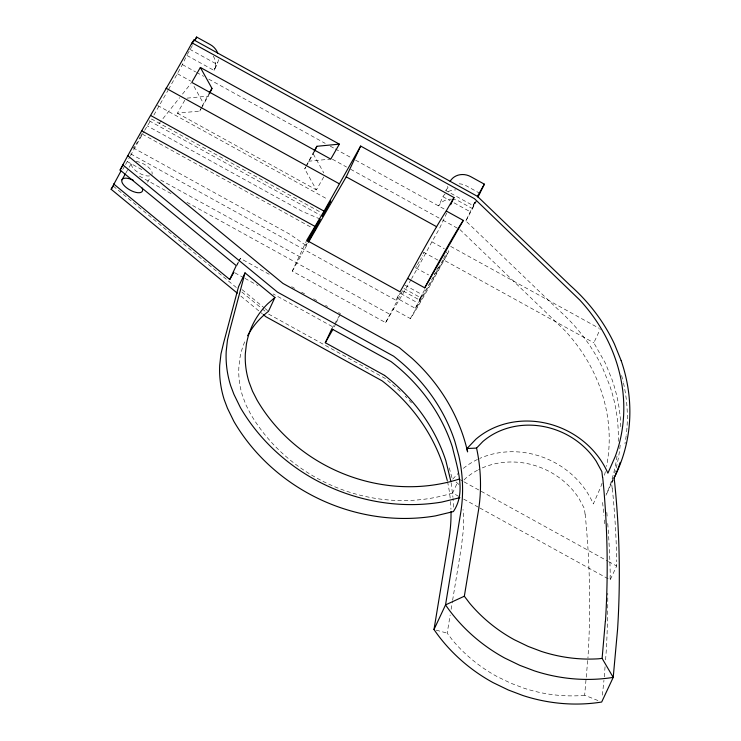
<?xml version="1.0" encoding="UTF-8"?>
<svg xmlns="http://www.w3.org/2000/svg" width="741" height="741" viewBox="0 0 741 741"><rect width="100%" height="100%" fill="white"/><g stroke="black" fill="none" stroke-linecap="round" stroke-linejoin="round"><path stroke-width="0.56" stroke-dasharray="3.71 2.78" d="M305.792 245.271L289.694 234.175L133.649 148.089L134.075 146.875M438.014 260.156L424.019 252.431L422.389 255.895M453.427 507.205L453.047 498.452M587.687 660.537L584.649 695.206L599.543 701.181M604.276 676.876L605.054 666.715M605.573 659.944L606.045 653.868A1041.54 936.93 25.1 0 0 607.759 593.189M602.387 695.169L603.952 680.294M584.649 695.206L580.935 695.623A143.059 128.693 25.1 0 1 523.924 688.176L510.873 683.23L497.091 676.57A143.013 128.647 25.1 0 1 452.436 640.067L447.194 633.147L450.185 615.002M451.121 609.334L452.427 601.396M452.612 600.266L461.393 546.969L463.125 531.843A189.891 170.819 25.1 0 0 463.032 509.475M168.494 89.504L182.416 64.606L186.76 55.371L214.019 70.414L216.9 64.254A15.57 14.005 25.1 0 0 218.53 59.021M214.807 68.756L217.697 62.596M184.778 100.248L177.368 113.206L199.811 111.057L201.608 107.204M202.061 106.241L208.545 94.385M201.515 108.066L209.268 94.181M237.129 265.352L238.528 262.379M238.991 261.388L240.38 258.414L269.557 274.513M323.771 176.923L316.361 189.891L304.736 168.939L305.635 167.012M306.089 166.058L313.471 152.266M306.45 165.947L314.193 152.062M411.125 279.459A58.391 1.871 -61.1 0 1 393.712 308.682L385.635 322.631L292.287 271.141L306.718 240.353M335.868 323.539L334.006 327.513L273.123 293.927M336.34 322.548L340.063 314.61M445.211 193.809A15.57 14.005 25.1 0 0 442.951 196.708L438.616 205.942A15.57 14.005 25.1 0 1 451.464 199.162M475.231 201.839L473.091 205.581L445.832 190.548L447.759 186.436M385.635 322.631L403.78 288.397L420.814 297.799L415.33 308.349L398.297 298.956M130.675 153.887L396.065 300.29L399.594 292.769M446.786 212.954L439.57 228.348L430.614 244.169A58.391 1.871 -61.1 0 1 411.663 278.496M403.271 291.046L419.304 299.883L425.232 288.536M420.814 297.799L422.259 294.714L404.79 285.1M443.637 258.702L446.879 251.773M618.235 441.367A176.219 158.518 25.1 0 0 609.611 385.237L602.887 368.666A176.219 158.518 25.1 0 0 559.038 310.386L465.876 220.975L470.202 211.741L476.63 200.515M473.091 205.581L475.009 201.478M465.876 220.975L476.204 201.626M458.67 496.322L452.603 492.978L457.419 482.715M620.791 426.788A176.219 158.518 25.1 0 0 612.14 379.846L605.416 363.275L593.828 342.805L600.321 328.948M612.196 488.56L611.575 483.206L613.261 479.612M479.872 508.02L610.158 579.888L616.651 566.041L616.623 561.771M415.896 266.936L416.451 265.806M448.148 250.801L448.898 251.208L447.647 253.561A58.391 1.871 -61.1 0 1 410.746 318.084L410.366 318.565L393.332 309.164M140.725 136.057L142.318 133.13M420.369 259.674L421.434 257.701M438.431 267.084L436.254 271.049M125.572 164.53L129.944 156.684M130.481 155.703L144.06 131.305M292.287 271.141L307.867 243.344M139.076 139.03L140.179 137.048M419.258 261.666L415.896 267.381M187.297 54.436L192.651 45.081M153.859 115.077L167.929 90.485M122.774 169.439L125.016 165.512M125.924 172.922L131.546 163.085M147.487 182.23L150.303 177.312M199.811 111.057L200.95 109.066M236.249 265.639L238.315 262.027M238.834 261.128L240.38 258.414M304.736 168.939L305.876 166.947M331.801 328.874L334.024 324.984M334.58 324.021L338.924 316.426M419.304 299.883L422.259 294.714M415.33 308.349L443.174 259.693L593.828 342.805M410.366 318.565L448.898 251.208M396.065 300.29L400.51 292.565M136.057 144.31L137.483 141.846M434.226 274.587L435.189 272.938M144.643 130.351L151.609 119.005L321.659 212.815M134.899 146.246L133.649 148.089M423.176 253.672L424.019 252.431M158.898 123.728L179.637 97.682M182.499 94.088L191.076 83.307M452.695 479.131L458.651 472.906M464.061 479.964L465.626 478.334A74.257 66.801 25.1 0 1 477.556 470.202M187.038 98.145L208.36 96.098M308.339 161.242L330.782 159.093M436.19 630.137L447.194 633.147M320.177 219.067L302.208 211.37L147.172 125.84M291.63 286.684L294.622 288.332M301.606 292.186L304.597 293.834M313.582 298.78L317.574 300.976M325.558 305.375L327.55 306.478M338.535 312.526L340.527 313.619M480.048 193.42L466.422 185.898A15.57 14.005 25.1 0 0 458.67 183.768M189.65 49.212L216.9 64.254M472.832 208.814L459.207 201.293A15.57 14.005 25.1 0 0 453.464 199.348M442.951 196.708L450.009 200.607M454.048 202.83L470.202 211.741M182.416 64.606L195.578 71.868M196.597 72.423L203.682 76.332M208.74 79.13L325.197 143.374M330.264 146.172L334.311 148.404M335.33 148.96L351.53 157.898M355.578 160.13L445.684 209.842M177.488 73.767L190.65 81.028M332.394 159.222L346.575 167.04M350.623 169.272L441.747 219.54M442.757 220.105L458.957 229.043M450.667 246.392L599.321 328.393M431.864 241.816L444.313 248.689M177.368 113.206L316.361 189.891M157.592 105.454L327.633 199.264M149.182 120.774L320.242 215.14M415.608 267.751L428.604 274.92M142.318 134.14L312.359 227.95M400.825 293.566L417.859 302.967M127.257 161.584L142.439 169.967M160.658 180.017L300.337 257.071M139.373 176.117L171.755 193.985M186.945 202.367L389.599 314.165M234.888 272.836L243.946 277.829M244.956 278.384L258.035 285.6M268.631 314.101L384.829 378.206L397.676 388.969A182.184 163.891 25.1 0 1 400.223 391.331M460.105 479.686L463.144 481.354M464.153 481.909L607.555 561.02M608.565 561.585L616.651 566.041M463.718 499.101L478.862 507.465M242.048 289.629L264.055 307.737M264.935 308.46L267.575 310.627M240.881 296.122L262.314 313.776M113.262 186.111L237.379 288.36M241.844 292.037L261.48 308.219M262.379 308.951L265.056 311.164M456.039 482.002L459.374 484.873M459.966 229.599L565.244 330.912A168.42 151.507 25.1 0 1 606.527 466.376M313.286 153.989L323.808 172.94M194.003 86.401L203.414 103.36M449.259 467.84L452.427 479.408M451.158 482.873L452.955 497.359M602.563 502.454L603.174 507.807A1041.54 936.93 25.1 0 1 603.934 515.569M585.057 514.161L584.417 508.576L578.721 498.035A74.257 66.801 25.1 0 0 478.556 469.683M610.13 575.627L610.158 579.888M585.14 514.152A1025.97 923.045 25 0 1 587.937 658.045M613.085 480.177A176.219 158.518 25.1 0 1 611.575 483.206M621.597 375.511A176.219 158.518 25.1 0 1 623.227 381.921M623.477 382.995A176.219 158.518 25.1 0 1 626.312 434.661M626.173 435.791A176.219 158.518 25.1 0 1 624.95 443.674M612.335 488.56A1041.54 936.967 25.1 0 1 616.753 561.78M452.603 492.978A163.196 146.801 25.1 0 1 250.514 413.858L246.003 405.031L242.539 395.87A91.856 82.631 25.1 0 1 238.843 367.517L239.889 358.181A91.856 82.631 25.1 0 1 245.345 340.388M604.332 520.015A1041.54 936.93 25.1 0 1 604.795 525.564M606.805 512.402A1041.54 936.967 25.1 0 1 607.287 517.95M607.731 523.498A1041.54 936.967 25.1 0 1 610.26 575.637M605.369 471.674A168.42 151.507 25.1 0 1 603.998 476.917M602.09 483.123A168.42 151.507 25.1 0 1 600.655 487.198L593.309 503.954A82.075 73.831 25.1 0 0 479.779 458.401M617.003 456.169A176.219 158.518 25.1 0 1 605.962 495.312M307.228 243.159A14.987 0.482 -61.1 0 1 306.283 243.882M447.518 481.613A174.394 156.879 25.1 0 1 450.417 500.434M450.509 501.546A174.394 156.879 25.1 0 1 450.954 509.308M405.188 396.185A182.184 163.891 25.1 0 1 406.8 397.843M409.18 400.353A182.184 163.891 25.1 0 1 411.514 402.909M620.18 445.119A176.219 158.518 25.1 0 1 614.752 472.962M613.029 478.353A176.219 158.518 25.1 0 1 605.592 496.053M463.338 468.368A82.075 73.831 25.1 0 1 478.723 458.874M213.232 56.112A15.57 14.005 25.1 0 1 214.019 70.414M445.832 190.548A15.57 14.005 25.1 0 1 449.537 186.463M448.249 191.632A15.57 14.005 25.1 0 1 455.789 189.928M149.534 175.913A11.68 5.085 29.8 0 1 135.862 170.838A11.68 5.085 29.8 0 1 132.454 162.084M136.075 161.473A11.68 5.085 29.8 0 1 147.681 166.614A11.68 5.085 29.8 0 1 151.988 174.367"/><path stroke-width="1.11" d="M247.633 335.747A91.856 82.631 25.1 0 1 268.455 311.35L274.93 297.484L245.021 272.873L238.528 286.73L223.615 342.898L220.975 353.911L219.707 365.23A111.354 100.165 25.1 0 0 224.19 399.594L227.422 408.161L233.878 421.388A182.656 164.317 25.1 0 0 435.365 515.912L453.353 511.568C466.478 492.302 457.16 467.636 452.399 447.073A174.357 156.796 25.2 0 0 391.053 361.589L331.801 328.874L325.308 342.722L384.588 375.418M605.351 621.106L602.109 658.388L613.215 677.394L601.673 702.033A158.657 142.717 25.1 0 1 522.822 695.493L508.307 689.991L493.098 682.637A158.657 142.717 25.1 0 1 433.994 629.535L449.102 537.836A174.394 156.879 25.1 0 0 451.01 511.522M602.109 658.388L598.265 658.814A143.226 128.841 25.1 0 1 541.199 651.358L528.129 646.411L514.328 639.742A143.226 128.841 25.1 0 1 469.618 603.183L464.338 596.218L478.547 509.984C481.761 489.44 480.955 468.395 476.565 448.092L482.836 441.534A74.48 67.005 25.1 0 1 596.162 461.134L601.887 471.665L602.526 477.204M245.021 272.873L230.108 329.05L227.468 340.054L226.2 351.373A111.354 100.165 25.1 0 0 230.683 385.737L233.915 394.305L240.371 407.541A182.656 164.317 25.1 0 0 441.858 502.055L459.846 497.711M237.305 293.177L111.141 189.27L120.931 171.125M192.039 44.08L193.957 39.968L477.417 196.346L570.579 285.757A176.219 158.518 25.1 0 1 614.428 344.028L621.153 360.598M113.623 183.925L229.756 279.505L236.249 265.639L120.098 170.059C142.818 126.989 168.67 85.613 191.993 42.848L193.957 39.968M195.161 40.125L196.606 37.05L210.231 44.571A15.57 14.005 25.1 0 1 217.835 53.445M209.712 93.218L211.972 88.401L200.348 67.459L191.789 82.408L330.782 159.093L339.341 144.143L200.348 67.459M314.638 151.099L316.898 146.292L339.341 144.143M308.404 242.363L346.223 176.849L360.654 146.06L453.992 197.551L450.63 204.738M450.158 181.304A15.57 14.005 25.1 0 1 470.748 176.664L484.373 184.176L477.908 197.162M433.994 629.535L445.536 604.897L460.643 513.198A174.394 156.879 25.1 0 0 458.818 455.882L454.928 441.673A174.394 156.879 25.1 0 0 393.601 356.171L277.43 292.093L122.617 164.669M360.654 146.06L324.058 211.148L306.718 240.353L400.029 291.824L409.013 276.022A58.391 1.871 -61.1 0 1 445.915 211.5L453.992 197.551M407.717 278.44L424.741 287.841L426.047 285.424A58.391 1.871 -61.1 0 1 462.949 220.901L463.32 220.42L446.295 211.018M120.098 170.059L123.478 164.15M194.466 40.792L196.606 37.05M121.978 179.813L125.359 173.913M209.119 93.385L211.972 88.401M229.756 279.505L233.887 272.28M314.045 151.275L316.898 146.292M325.308 342.722L332.922 329.412M424.741 287.841L463.32 220.42M477.417 196.346L484.373 184.176M111.141 189.27L113.262 186.111M127.545 155.508L282.96 283.433L399.167 347.529L411.996 358.274A182.027 163.742 25.1 0 1 467.599 451.899L466.997 448.509L475.944 439.154A82.297 74.035 25.1 0 1 607.898 473.193L615.234 456.465A168.587 151.646 25.1 0 0 579.786 300.022L474.49 198.69L191.993 42.848M274.93 297.484L267.807 303.69A91.856 82.631 25.1 0 0 246.382 344.324L245.336 353.661A91.856 82.631 25.1 0 0 249.032 382.013L252.496 391.174L257.007 400.001A163.233 146.838 25.1 0 0 459.096 479.121M464.338 596.218L445.536 604.897A158.657 142.717 25.1 0 0 504.64 657.999L519.849 665.362L534.363 670.855A158.657 142.717 25.1 0 0 613.215 677.394L617.586 629.229A1041.54 936.93 25.1 0 0 614.715 483.169L614.104 477.815A176.219 158.518 25.1 0 0 621.153 360.598M466.997 448.509L476.565 448.092M346.223 176.849L436.56 226.69M166.04 88.216L339.119 183.694M150.979 115.661L324.058 211.148M141.679 130.796L314.758 226.274M263.212 314.517L265.889 316.722L382.06 380.809A174.394 156.879 25.1 0 1 443.387 466.311L447.277 480.52M450.963 481.761L445.906 460.921A174.413 156.907 25.1 0 0 384.588 375.418M602.683 477.195A1026.137 923.277 25 0 1 605.462 621.115M620.236 462.347A176.219 158.518 25.1 0 1 614.048 478.13M307.635 241.149A14.987 0.482 -61.1 0 1 317.732 222.865A14.987 0.482 -61.1 0 1 318.602 222.652A14.987 0.482 -61.1 0 1 308.571 240.927M142.133 188.029A11.68 5.085 29.8 0 1 133.964 191.826A11.68 5.085 29.8 0 1 121.756 181.026A11.68 5.085 29.8 0 1 133.463 180.359M322.27 216.103L330.671 200.941L322.27 216.103"/></g></svg>
